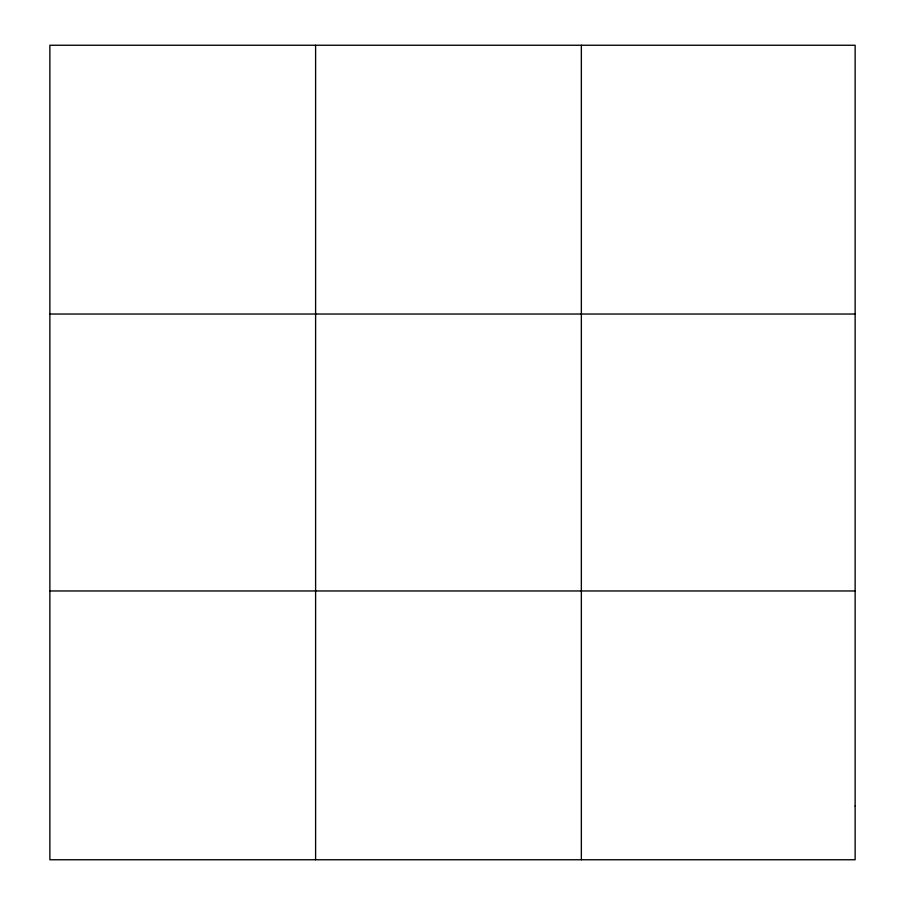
<?xml version="1.0" encoding="UTF-8"?>
<svg xmlns="http://www.w3.org/2000/svg" width="905" height="905" viewBox="0 0 905 905"><rect width="100%" height="100%" fill="white"/><g stroke="black" fill="none" stroke-linecap="round" stroke-linejoin="round"><path stroke-width="1.36" d="M315.607 45.25L315.607 859.75M581.349 45.25L581.349 859.75M49.866 314.035L855.135 314.035M49.866 590.965L855.135 590.965M855.135 805.993L855.135 859.75L49.866 859.75L49.866 45.25L855.135 45.25L855.135 805.993"/></g></svg>
